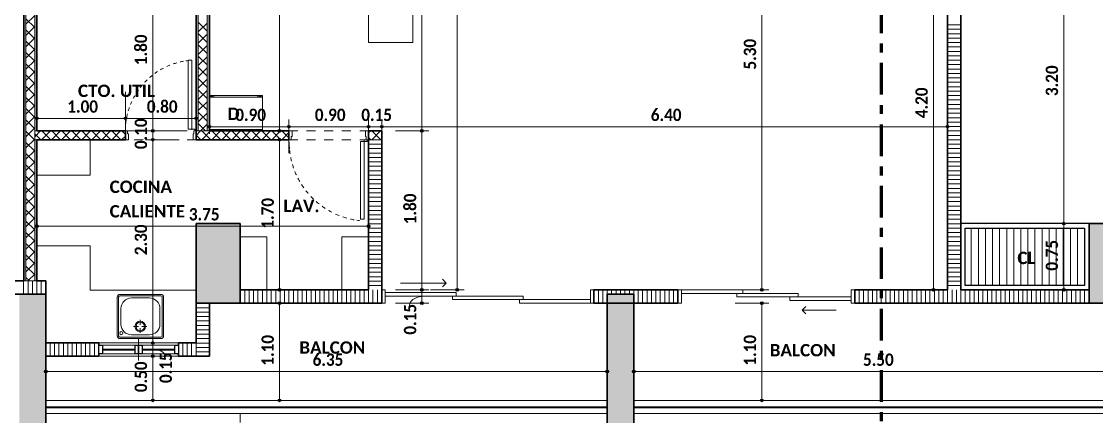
# Model space of a CAD drawing. Header units: metres. Extents: x -144 to 1000, y -717 to 29.
# Drawn here: x 789.2 to 801.36, y -569.41 to -564.94 of the extents above; entities that cross this region are included whole.
import ezdxf

# ---------------------------------------------------------------- set-up
doc = ezdxf.new("R2010")
doc.units = ezdxf.units.M
for name, pattern in [('Basculante', [0.11625, 0.075, -0.04125]), ('Dash Dot 3_16_', [0.595313, 0.357187, -0.119063, 0, -0.119063]), ('Derribado', [0.36, 0.24, -0.12]), ('Trazo', [0.45, 0.225, -0.225])]:
    doc.linetypes.add(name, pattern=pattern)
doc.layers.get('0').update_dxf_attribs({"color": 1})
for name, color, linetype, lineweight in [('A-ANNO-DIMS', 1, 'Continuous', 9), ('A-DETL', 1, 'Continuous', 9), ('A-DETL-GENF', 1, 'Continuous', 9), ('A-DETL-THIN', 1, 'Continuous', 9), ('A-DOOR', 1, 'Continuous', 9), ('A-DOOR-FRAM', 1, 'Continuous', 9), ('A-DOOR-HDLN', 1, 'Trazo', 20), ('A-FLOR', 2, 'Continuous', 9), ('A-FLOR-HRAL', 1, 'Continuous', 9), ('A-GENM', 1, 'Continuous', 9), ('A-GLAZ', 1, 'Continuous', 9), ('A-WALL', 4, 'Continuous', 9), ('G-ANNO-SYMB', 1, 'Continuous', 9), ('G-ANNO-TEXT', 2, 'Continuous', 9), ('I-FURN', 2, 'Continuous', 9), ('P-SANR-FIXT', 1, 'Continuous', 9), ('S-COLS', 7, 'Continuous', 9)]:
    doc.layers.add(name, color=color, linetype=linetype, lineweight=lineweight)
doc.layers.add('A-WALL-PATT', color=7, linetype='Continuous', lineweight=35, true_color=0x9c9c9c)
doc.styles.add('Calibri_B', font='calibrib.ttf', dxfattribs={"height": 0.165})
doc.styles.add('Calibri_B_6', font='calibrib.ttf', dxfattribs={"width": 0.9})

# ---------------------------------------------------------------- blocks, each defined once
blk = doc.blocks.new('G')
at = {"layer": 'A-ANNO-DIMS', "lineweight": 25}
h = blk.add_hatch(color=256, dxfattribs=at)
edge = h.paths.add_edge_path()
edge.add_arc((783.971, -509.528), 0.015, 0, 360)
h = blk.add_hatch(color=256, dxfattribs=at)
edge = h.paths.add_edge_path()
edge.add_arc((784.971, -509.528), 0.015, 0, 360)
h = blk.add_hatch(color=256, dxfattribs=at)
edge = h.paths.add_edge_path()
edge.add_arc((784.971, -509.528), 0.015, 0, 360)
h = blk.add_hatch(color=256, dxfattribs=at)
edge = h.paths.add_edge_path()
edge.add_arc((785.771, -509.528), 0.015, 0, 360)
h = blk.add_hatch(color=256, dxfattribs=at)
edge = h.paths.add_edge_path()
edge.add_arc((785.28, -509.669), 0.015, 0, 360)
h = blk.add_hatch(color=256, dxfattribs=at)
edge = h.paths.add_edge_path()
edge.add_arc((785.28, -509.669), 0.015, 0, 360)
h = blk.add_hatch(color=256, dxfattribs=at)
edge = h.paths.add_edge_path()
edge.add_arc((785.921, -509.622), 0.015, 0, 360)
h = blk.add_hatch(color=256, dxfattribs=at)
edge = h.paths.add_edge_path()
edge.add_arc((786.714, -509.669), 0.015, 0, 360)
h = blk.add_hatch(color=256, dxfattribs=at)
edge = h.paths.add_edge_path()
edge.add_arc((786.821, -509.622), 0.015, 0, 360)
h = blk.add_hatch(color=256, dxfattribs=at)
edge = h.paths.add_edge_path()
edge.add_arc((786.821, -509.622), 0.015, 0, 360)
h = blk.add_hatch(color=256, dxfattribs=at)
edge = h.paths.add_edge_path()
edge.add_arc((787.721, -509.622), 0.015, 0, 360)
h = blk.add_hatch(color=256, dxfattribs=at)
edge = h.paths.add_edge_path()
edge.add_arc((787.721, -509.622), 0.015, 0, 360)
h = blk.add_hatch(color=256, dxfattribs=at)
edge = h.paths.add_edge_path()
edge.add_arc((787.871, -509.622), 0.015, 0, 360)
h = blk.add_hatch(color=256, dxfattribs=at)
edge = h.paths.add_edge_path()
edge.add_arc((787.871, -509.622), 0.015, 0, 360)
h = blk.add_hatch(color=256, dxfattribs=at)
edge = h.paths.add_edge_path()
edge.add_arc((788.325, -509.669), 0.015, 0, 360)
h = blk.add_hatch(color=256, dxfattribs=at)
edge = h.paths.add_edge_path()
edge.add_arc((788.325, -509.669), 0.015, 0, 360)
h = blk.add_hatch(color=256, dxfattribs=at)
edge = h.paths.add_edge_path()
edge.add_arc((794.271, -509.622), 0.015, 0, 360)
h = blk.add_hatch(color=256, dxfattribs=at)
edge = h.paths.add_edge_path()
edge.add_arc((785.28, -509.769), 0.015, 0, 360)
h = blk.add_hatch(color=256, dxfattribs=at)
edge = h.paths.add_edge_path()
edge.add_arc((785.28, -509.769), 0.015, 0, 360)
h = blk.add_hatch(color=256, dxfattribs=at)
edge = h.paths.add_edge_path()
edge.add_arc((786.714, -509.769), 0.015, 0, 360)
h = blk.add_hatch(color=256, dxfattribs=at)
edge = h.paths.add_edge_path()
edge.add_arc((783.971, -510.747), 0.015, 0, 360)
h = blk.add_hatch(color=256, dxfattribs=at)
edge = h.paths.add_edge_path()
edge.add_arc((787.721, -510.747), 0.015, 0, 360)
h = blk.add_hatch(color=256, dxfattribs=at)
edge = h.paths.add_edge_path()
edge.add_arc((795.584, -510.719), 0.015, 0, 360)
h = blk.add_hatch(color=256, dxfattribs=at)
edge = h.paths.add_edge_path()
edge.add_arc((795.584, -510.719), 0.015, 0, 360)
h = blk.add_hatch(color=256, dxfattribs=at)
edge = h.paths.add_edge_path()
edge.add_arc((786.714, -511.469), 0.015, 0, 360)
h = blk.add_hatch(color=256, dxfattribs=at)
edge = h.paths.add_edge_path()
edge.add_arc((788.325, -511.469), 0.015, 0, 360)
h = blk.add_hatch(color=256, dxfattribs=at)
edge = h.paths.add_edge_path()
edge.add_arc((788.325, -511.469), 0.015, 0, 360)
h = blk.add_hatch(color=256, dxfattribs=at)
edge = h.paths.add_edge_path()
edge.add_arc((788.723, -511.469), 0.015, 0, 360)
h = blk.add_hatch(color=256, dxfattribs=at)
edge = h.paths.add_edge_path()
edge.add_arc((792.169, -511.469), 0.015, 0, 360)
h = blk.add_hatch(color=256, dxfattribs=at)
edge = h.paths.add_edge_path()
edge.add_arc((794.11, -511.469), 0.015, 0, 360)
h = blk.add_hatch(color=256, dxfattribs=at)
edge = h.paths.add_edge_path()
edge.add_arc((795.584, -511.469), 0.015, 0, 360)
h = blk.add_hatch(color=256, dxfattribs=at)
edge = h.paths.add_edge_path()
edge.add_arc((786.714, -511.619), 0.015, 0, 360)
h = blk.add_hatch(color=256, dxfattribs=at)
edge = h.paths.add_edge_path()
edge.add_arc((788.325, -511.619), 0.015, 0, 360)
h = blk.add_hatch(color=256, dxfattribs=at)
edge = h.paths.add_edge_path()
edge.add_arc((792.169, -511.619), 0.015, 0, 360)
h = blk.add_hatch(color=256, dxfattribs=at)
edge = h.paths.add_edge_path()
edge.add_arc((785.28, -512.069), 0.015, 0, 360)
h = blk.add_hatch(color=256, dxfattribs=at)
edge = h.paths.add_edge_path()
edge.add_arc((785.28, -512.069), 0.015, 0, 360)
h = blk.add_hatch(color=256, dxfattribs=at)
edge = h.paths.add_edge_path()
edge.add_arc((785.28, -512.219), 0.015, 0, 360)
h = blk.add_hatch(color=256, dxfattribs=at)
edge = h.paths.add_edge_path()
edge.add_arc((785.28, -512.219), 0.015, 0, 360)
h = blk.add_hatch(color=256, dxfattribs=at)
edge = h.paths.add_edge_path()
edge.add_arc((784.071, -512.392), 0.015, 0, 360)
h = blk.add_hatch(color=256, dxfattribs=at)
edge = h.paths.add_edge_path()
edge.add_arc((790.421, -512.392), 0.015, 0, 360)
h = blk.add_hatch(color=256, dxfattribs=at)
edge = h.paths.add_edge_path()
edge.add_arc((790.721, -512.392), 0.015, 0, 360)
h = blk.add_hatch(color=256, dxfattribs=at)
edge = h.paths.add_edge_path()
edge.add_arc((785.28, -512.719), 0.015, 0, 360)
h = blk.add_hatch(color=256, dxfattribs=at)
edge = h.paths.add_edge_path()
edge.add_arc((786.714, -512.719), 0.015, 0, 360)
h = blk.add_hatch(color=256, dxfattribs=at)
edge = h.paths.add_edge_path()
edge.add_arc((792.169, -512.719), 0.015, 0, 360)
at = {"layer": 'A-WALL-PATT', "lineweight": 5, "true_color": 0x747474}
h = blk.add_hatch(color=8, dxfattribs=at)
h.paths.add_polyline_path([(785.796, -509.669), (785.796, -507.869), (785.771, -507.869), (785.771, -509.669)])
h.paths.add_polyline_path([(785.771, -507.769), (785.796, -507.769), (785.796, -506.944), (785.771, -506.944), (785.771, -507.54)])
h.paths.add_polyline_path([(785.771, -506.844), (785.796, -506.844), (785.796, -505.619), (785.771, -505.619), (785.771, -506.819)])
at = {"layer": 'A-WALL-PATT', "true_color": 0x747474}
for points in [[(785.896, -509.669), (785.921, -509.669), (785.921, -505.619), (785.896, -505.619), (785.896, -508.369)], [(783.821, -511.368), (783.846, -511.368), (783.846, -506.819), (783.821, -506.819), (783.821, -509.841)]]:
    blk.add_hatch(color=8, dxfattribs=at).paths.add_polyline_path(points)
at = {"layer": 'A-WALL-PATT', "lineweight": 5, "true_color": 0x747474}
h = blk.add_hatch(color=8, dxfattribs=at)
h.paths.add_polyline_path([(783.946, -511.368), (783.971, -511.368), (783.971, -509.769), (783.946, -509.769), (783.946, -511.293)])
h.paths.add_polyline_path([(783.946, -509.669), (783.971, -509.669), (783.971, -507.869), (783.946, -507.869)])
h.paths.add_polyline_path([(783.946, -507.769), (783.971, -507.769), (783.971, -506.944), (783.946, -506.944), (783.946, -507.768)])
h = blk.add_hatch(color=8, dxfattribs=at)
h.paths.add_polyline_path([(783.771, -513.269), (784.071, -513.269), (784.071, -511.518), (783.771, -511.518), (783.771, -512.969)])
h.paths.add_polyline_path([(790.421, -513.269), (790.721, -513.269), (790.721, -511.518), (790.421, -511.518), (790.421, -512.969)])
at = {"layer": 'S-COLS', "true_color": 0x5b5b5b}
h = blk.add_hatch(color=251, dxfattribs=at)
h.paths.add_polyline_path([(778.071, -511.619), (778.571, -511.619), (778.571, -510.719), (778.071, -510.719), (778.071, -511.443)])
h.paths.add_polyline_path([(796.371, -511.619), (796.371, -510.719), (795.871, -510.719), (795.871, -511.619), (796.317, -511.619)])
h.paths.add_polyline_path([(786.271, -511.619), (786.271, -510.719), (785.771, -510.719), (785.771, -511.619)])
h.paths.add_polyline_path([(778.132, -503.919), (778.571, -503.919), (778.571, -503.219), (778.071, -503.219), (778.071, -503.919)])
h.paths.add_polyline_path([(792.071, -503.919), (792.571, -503.919), (792.571, -500.769), (792.071, -500.769), (792.071, -503.769)])
h.paths.add_polyline_path([(795.971, -503.919), (796.371, -503.919), (796.371, -503.219), (795.971, -503.219), (795.971, -503.737)])
h.paths.add_polyline_path([(781.971, -503.919), (783.971, -503.919), (783.97, -503.419), (782.271, -503.419), (782.271, -501.269), (783.971, -501.269), (783.971, -500.769), (781.971, -500.769), (781.971, -503.772)])
h.paths.add_polyline_path([(786.271, -503.919), (786.271, -503.019), (785.771, -503.019), (785.771, -503.919), (785.921, -503.919)])
h.paths.add_polyline_path([(785.771, -501.669), (786.271, -501.669), (786.271, -500.769), (785.771, -500.769), (785.771, -500.809)])
h.paths.add_polyline_path([(778.071, -501.469), (778.571, -501.469), (778.571, -500.768), (778.071, -500.768), (778.071, -500.843)])
h.paths.add_polyline_path([(796.371, -501.469), (796.371, -501.469), (796.371, -500.768), (795.971, -500.769), (795.971, -501.469), (796.246, -501.469)])
h.paths.add_polyline_path([(786.121, -492.769), (786.271, -492.769), (786.271, -491.869), (785.771, -491.869), (785.771, -492.769), (786.021, -492.769)])
h.paths.add_polyline_path([(796.371, -492.769), (796.371, -491.869), (795.871, -491.869), (795.871, -492.769), (796.296, -492.769)])
h.paths.add_polyline_path([(779.171, -492.169), (779.171, -491.669), (778.271, -491.669), (778.271, -492.169), (778.764, -492.169)])
at = {"layer": 'A-ANNO-DIMS'}
for p, q in [((788.723, -511.469), (788.723, -503.919)), ((786.714, -509.669), (786.714, -505.619)), ((792.169, -511.469), (792.169, -506.169)), ((788.325, -509.669), (788.325, -506.219)), ((794.11, -511.469), (794.11, -507.269)), ((795.584, -510.719), (795.584, -507.519)), ((785.28, -507.869), (785.28, -509.669)), ((783.971, -509.528), (783.971, -509.228)), ((784.971, -509.528), (784.971, -509.228)), ((784.971, -509.528), (784.971, -509.228)), ((785.771, -509.528), (785.771, -509.228)), ((785.921, -509.622), (785.921, -509.322)), ((794.271, -509.622), (794.271, -509.322)), ((783.971, -509.528), (784.971, -509.528)), ((783.971, -509.528), (783.971, -509.608)), ((784.971, -509.528), (784.971, -509.608)), ((784.971, -509.528), (785.771, -509.528)), ((784.971, -509.528), (784.971, -509.608)), ((785.771, -509.528), (785.771, -509.608)), ((786.821, -509.622), (786.821, -509.542)), ((786.821, -509.622), (786.821, -509.542)), ((787.721, -509.622), (787.721, -509.542)), ((787.721, -509.622), (787.721, -509.542)), ((787.871, -509.622), (787.871, -509.542)), ((787.871, -509.622), (787.871, -509.542)), ((785.28, -509.669), (785.2, -509.669)), ((785.28, -509.669), (785.2, -509.669)), ((785.28, -509.669), (785.58, -509.669)), ((785.28, -509.669), (785.28, -509.769)), ((785.28, -509.669), (785.58, -509.669)), ((785.921, -509.622), (786.821, -509.622)), ((785.921, -509.622), (785.921, -509.702)), ((786.714, -509.669), (786.414, -509.669)), ((786.714, -509.669), (786.794, -509.669)), ((786.821, -509.622), (786.821, -509.922)), ((786.821, -509.622), (787.721, -509.622)), ((786.821, -509.622), (786.821, -509.922)), ((787.721, -509.622), (787.721, -509.922)), ((787.721, -509.622), (787.871, -509.622)), ((787.721, -509.622), (787.721, -509.922)), ((787.871, -509.622), (787.871, -509.922)), ((787.871, -509.622), (794.271, -509.622)), ((787.871, -509.622), (787.871, -509.922)), ((788.325, -509.669), (788.025, -509.669)), ((788.325, -509.669), (788.025, -509.669)), ((788.325, -511.469), (788.325, -509.669)), ((788.325, -509.669), (788.405, -509.669)), ((788.325, -509.669), (788.405, -509.669)), ((794.271, -509.622), (794.271, -509.702)), ((785.28, -509.769), (785.2, -509.769)), ((785.28, -509.769), (785.2, -509.769)), ((785.28, -509.769), (785.58, -509.769)), ((785.28, -509.769), (785.28, -512.069)), ((785.28, -509.769), (785.58, -509.769)), ((786.714, -509.769), (786.414, -509.769)), ((786.714, -511.469), (786.714, -509.769)), ((786.714, -509.769), (786.794, -509.769)), ((783.971, -510.747), (783.971, -510.447)), ((787.721, -510.747), (787.721, -510.447)), ((783.971, -510.747), (787.721, -510.747)), ((783.971, -510.747), (783.971, -510.827)), ((787.721, -510.747), (787.721, -510.827)), ((795.584, -510.719), (795.284, -510.719)), ((795.584, -510.719), (795.284, -510.719)), ((795.584, -511.469), (795.584, -510.719)), ((795.584, -510.719), (795.664, -510.719)), ((795.584, -510.719), (795.664, -510.719)), ((786.714, -511.469), (786.414, -511.469)), ((786.714, -511.469), (786.794, -511.469)), ((788.325, -511.469), (788.025, -511.469)), ((788.325, -511.469), (788.025, -511.469)), ((788.325, -511.619), (788.325, -511.469)), ((788.325, -511.469), (788.405, -511.469)), ((788.325, -511.469), (788.405, -511.469)), ((788.723, -511.469), (788.423, -511.469)), ((788.723, -511.469), (788.803, -511.469)), ((792.169, -511.469), (791.869, -511.469)), ((792.169, -511.469), (792.249, -511.469)), ((794.11, -511.469), (793.81, -511.469)), ((794.11, -511.469), (794.19, -511.469)), ((795.584, -511.469), (795.664, -511.469)), ((786.714, -511.619), (786.414, -511.619)), ((786.714, -512.719), (786.714, -511.619)), ((786.714, -511.619), (786.794, -511.619)), ((788.325, -511.619), (788.025, -511.619)), ((788.325, -511.619), (788.405, -511.619)), ((792.169, -511.619), (791.869, -511.619)), ((792.169, -512.719), (792.169, -511.619)), ((792.169, -511.619), (792.249, -511.619)), ((784.071, -512.392), (784.071, -512.092)), ((785.28, -512.069), (785.2, -512.069)), ((785.28, -512.069), (785.2, -512.069)), ((785.28, -512.069), (785.58, -512.069)), ((785.28, -512.069), (785.28, -512.219)), ((785.28, -512.069), (785.58, -512.069)), ((790.421, -512.392), (790.421, -512.092)), ((790.721, -512.392), (790.721, -512.092)), ((785.28, -512.219), (785.2, -512.219)), ((785.28, -512.219), (785.2, -512.219)), ((785.28, -512.219), (785.58, -512.219)), ((785.28, -512.219), (785.28, -512.719)), ((785.28, -512.219), (785.58, -512.219)), ((784.071, -512.392), (790.421, -512.392)), ((784.071, -512.392), (784.071, -512.472)), ((790.421, -512.392), (790.421, -512.472)), ((790.721, -512.392), (796.221, -512.392)), ((790.721, -512.392), (790.721, -512.472)), ((785.28, -512.719), (785.2, -512.719)), ((785.28, -512.719), (785.58, -512.719)), ((786.714, -512.719), (786.414, -512.719)), ((786.714, -512.719), (786.794, -512.719)), ((792.169, -512.719), (791.869, -512.719)), ((792.169, -512.719), (792.249, -512.719))]:
    blk.add_line(p, q, dxfattribs=at)
at = {"layer": 'A-ANNO-DIMS', "linetype": 'Derribado'}
blk.add_line((795.584, -511.469), (795.284, -511.469), dxfattribs=at)
at = {"layer": 'A-ANNO-DIMS', "lineweight": 25}
for centre in [(783.971, -509.528), (784.971, -509.528), (784.971, -509.528), (785.771, -509.528), (785.28, -509.669), (785.28, -509.669), (785.921, -509.622), (786.714, -509.669), (786.821, -509.622), (786.821, -509.622), (787.721, -509.622), (787.721, -509.622), (787.871, -509.622), (787.871, -509.622), (788.325, -509.669), (788.325, -509.669), (794.271, -509.622), (785.28, -509.769), (785.28, -509.769), (786.714, -509.769), (783.971, -510.747), (787.721, -510.747), (795.584, -510.719), (795.584, -510.719), (786.714, -511.469), (788.325, -511.469), (788.325, -511.469), (788.723, -511.469), (792.169, -511.469), (794.11, -511.469), (795.584, -511.469), (786.714, -511.619), (788.325, -511.619), (792.169, -511.619), (785.28, -512.069), (785.28, -512.069), (785.28, -512.219), (785.28, -512.219), (784.071, -512.392), (790.421, -512.392), (790.721, -512.392), (785.28, -512.719), (786.714, -512.719), (792.169, -512.719)]:
    blk.add_circle(centre, 0.015, dxfattribs=at)
at = {"layer": 'A-ANNO-DIMS'}
for centre, major_axis, ratio, start_param, end_param in [((788.325, -511.661), (-0.145, 0), 0.803884, 4.712389, 6.283185), ((785.28, -512.209), (-0.136, 0), 0.476404, 3.141593, 4.712389)]:
    blk.add_ellipse(centre, major_axis=major_axis, ratio=ratio, start_param=start_param, end_param=end_param, dxfattribs=at)
at = {"layer": 'A-DETL', "color": 253, "true_color": 0xb6b6b6}
blk.add_line((794.306, -512.869), (794.406, -512.869), dxfattribs=at)
at = {"layer": 'A-DETL-GENF', "linetype": 'Basculante'}
for p, q in [((784.971, -509.769), (784.971, -509.669)), ((784.971, -509.669), (785.771, -509.669)), ((785.771, -509.669), (785.771, -509.769)), ((787.721, -509.669), (786.821, -509.669)), ((786.821, -509.669), (786.821, -509.769)), ((787.721, -509.769), (787.721, -509.669)), ((785.771, -509.769), (784.971, -509.769)), ((786.821, -509.769), (787.721, -509.769))]:
    blk.add_line(p, q, dxfattribs=at)
at = {"layer": 'A-DETL-GENF', "color": 251, "true_color": 0x535353}
for p, q in [((794.539, -511.419), (794.539, -510.769)), ((794.619, -511.419), (794.619, -510.769)), ((794.699, -511.419), (794.699, -510.769)), ((794.779, -511.419), (794.779, -510.769)), ((794.859, -511.419), (794.859, -510.769)), ((794.939, -511.419), (794.939, -510.769)), ((795.019, -511.419), (795.019, -510.769)), ((795.099, -511.419), (795.099, -510.769)), ((795.179, -511.419), (795.179, -510.769)), ((795.259, -511.419), (795.259, -510.769)), ((795.339, -511.419), (795.339, -510.769)), ((795.419, -511.419), (795.419, -510.769)), ((795.499, -511.419), (795.499, -510.769)), ((795.579, -511.419), (795.579, -510.769)), ((795.659, -511.419), (795.659, -510.769)), ((795.739, -511.419), (795.739, -510.769)), ((795.819, -511.419), (795.819, -510.769))]:
    blk.add_line(p, q, dxfattribs=at)
at = {"layer": 'A-DETL-GENF', "lineweight": 25}
for p, q in [((784.671, -512.094), (784.711, -512.094)), ((784.671, -512.194), (784.671, -512.094)), ((784.711, -512.094), (784.711, -512.194)), ((785.081, -512.094), (785.121, -512.094)), ((785.081, -512.194), (785.081, -512.094)), ((785.121, -512.094), (785.121, -512.194)), ((785.121, -512.094), (785.161, -512.094)), ((785.121, -512.194), (785.121, -512.094)), ((785.161, -512.094), (785.161, -512.194)), ((785.531, -512.094), (785.571, -512.094)), ((785.531, -512.194), (785.531, -512.094)), ((785.571, -512.094), (785.571, -512.194)), ((784.711, -512.194), (784.671, -512.194)), ((785.121, -512.194), (785.081, -512.194)), ((785.161, -512.194), (785.121, -512.194)), ((785.571, -512.194), (785.531, -512.194))]:
    blk.add_line(p, q, dxfattribs=at)
at = {"layer": 'A-DETL-GENF'}
for p, q in [((785.081, -512.094), (784.711, -512.094)), ((785.531, -512.094), (785.161, -512.094)), ((785.081, -512.139), (784.711, -512.139)), ((785.081, -512.149), (784.711, -512.149)), ((785.081, -512.194), (784.711, -512.194)), ((785.531, -512.139), (785.161, -512.139)), ((785.531, -512.149), (785.161, -512.149)), ((785.531, -512.194), (785.161, -512.194))]:
    blk.add_line(p, q, dxfattribs=at)
at = {"layer": 'A-DETL-THIN'}
for p, q in [((794.471, -510.769), (794.471, -511.419)), ((795.821, -510.769), (794.471, -510.769)), ((795.821, -511.419), (795.821, -510.769)), ((794.471, -511.419), (795.821, -511.419))]:
    blk.add_line(p, q, dxfattribs=at)
at = {"layer": 'A-DOOR', "lineweight": 15}
for p, q in [((785.681, -508.869), (785.721, -508.869)), ((785.681, -509.649), (785.681, -508.869)), ((785.721, -509.659), (785.721, -508.869)), ((785.756, -509.649), (785.681, -509.649)), ((785.756, -509.659), (785.756, -509.649)), ((785.771, -509.659), (785.756, -509.659)), ((787.631, -509.789), (787.631, -510.669)), ((787.706, -509.789), (787.631, -509.789)), ((787.671, -509.779), (787.671, -510.669)), ((787.706, -509.779), (787.706, -509.789)), ((787.721, -509.779), (787.706, -509.779)), ((787.631, -510.669), (787.671, -510.669))]:
    blk.add_line(p, q, dxfattribs=at)
at = {"layer": 'A-DOOR'}
for p, q in [((785.771, -509.669), (785.771, -509.769)), ((787.721, -509.769), (787.721, -509.669)), ((788.598, -511.391), (788.082, -511.391)), ((788.598, -511.391), (788.556, -511.348)), ((788.598, -511.391), (788.556, -511.433)), ((792.626, -511.698), (792.669, -511.656)), ((792.626, -511.698), (792.669, -511.741)), ((792.626, -511.698), (793.01, -511.698))]:
    blk.add_line(p, q, dxfattribs=at)
for centre, radius, start, end in [((785.771, -509.669), 0.8, 117.366, 120.1622), ((785.771, -509.669), 0.8, 111.7283, 114.5549), ((785.771, -509.669), 0.8, 105.8316, 108.8857), ((785.771, -509.669), 0.8, 100.2582, 103.1511), ((785.771, -509.669), 0.8, 100.2582, 103.1511), ((785.771, -509.669), 0.8, 96.4594, 98.45), ((785.771, -509.669), 0.8, 128.4672, 131.2097), ((785.771, -509.669), 0.8, 122.9441, 125.7122), ((785.771, -509.669), 0.8, 144.7622, 147.4462), ((785.771, -509.669), 0.8, 139.3702, 142.0705), ((785.771, -509.669), 0.8, 133.9406, 136.6605), ((785.771, -509.669), 0.8, 150.1233, 152.7944), ((785.771, -509.669), 0.8, 160.7809, 163.4371), ((785.771, -509.669), 0.8, 155.4605, 158.1223), ((785.771, -509.669), 0.8, 171.4009, 174.0571), ((785.771, -509.669), 0.8, 166.0919, 168.7462), ((785.771, -509.669), 0.8, 174.8602, 180), ((787.719, -509.796), 0.895, 180, 185.1398), ((787.719, -509.796), 0.895, 185.9429, 188.5991), ((787.719, -509.796), 0.895, 191.2538, 193.9081), ((787.719, -509.796), 0.895, 196.5629, 199.2191), ((787.719, -509.796), 0.895, 201.8777, 204.5395), ((787.719, -509.796), 0.895, 207.2056, 209.8767), ((787.719, -509.796), 0.895, 212.5538, 215.2378), ((787.719, -509.796), 0.895, 217.9295, 220.6298), ((787.719, -509.796), 0.895, 223.3395, 226.0594), ((787.719, -509.796), 0.895, 228.7903, 231.5328), ((787.719, -509.796), 0.895, 234.2878, 237.0559), ((787.719, -509.796), 0.895, 239.8378, 242.634), ((787.719, -509.796), 0.895, 245.4451, 248.2717), ((787.719, -509.796), 0.895, 251.1143, 254.1684), ((787.719, -509.796), 0.895, 256.8489, 259.7418), ((787.719, -509.796), 0.895, 256.8489, 259.7418), ((787.719, -509.796), 0.895, 261.55, 263.5406)]:
    blk.add_arc(centre, radius, start, end, dxfattribs=at)
at = {"layer": 'A-DOOR-FRAM', "lineweight": 15}
for p, q in [((784.996, -509.669), (784.971, -509.669)), ((784.996, -509.704), (784.996, -509.669)), ((785.771, -509.669), (785.746, -509.669)), ((785.746, -509.669), (785.746, -509.704)), ((786.821, -509.669), (786.856, -509.669)), ((786.856, -509.669), (786.856, -509.734)), ((787.686, -509.734), (787.686, -509.669)), ((787.686, -509.669), (787.721, -509.669)), ((784.971, -509.769), (785.006, -509.769)), ((785.006, -509.704), (784.996, -509.704)), ((785.006, -509.769), (785.006, -509.704)), ((785.746, -509.704), (785.736, -509.704)), ((785.736, -509.704), (785.736, -509.769)), ((785.736, -509.769), (785.771, -509.769)), ((786.846, -509.769), (786.821, -509.769)), ((786.846, -509.734), (786.846, -509.769)), ((786.856, -509.734), (786.846, -509.734)), ((787.696, -509.734), (787.686, -509.734)), ((787.696, -509.769), (787.696, -509.734)), ((787.721, -509.769), (787.696, -509.769)), ((787.871, -511.469), (787.911, -511.469)), ((787.911, -511.469), (787.911, -511.499)), ((790.231, -511.469), (790.271, -511.469)), ((790.231, -511.579), (790.231, -511.469)), ((791.221, -511.469), (791.261, -511.469)), ((791.261, -511.509), (791.261, -511.619)), ((793.181, -511.549), (793.181, -511.469)), ((793.181, -511.469), (793.221, -511.469)), ((787.911, -511.619), (787.871, -511.619)), ((787.911, -511.539), (787.911, -511.619)), ((790.271, -511.619), (790.231, -511.619)), ((791.261, -511.619), (791.221, -511.619)), ((793.181, -511.619), (793.181, -511.589)), ((793.221, -511.619), (793.181, -511.619))]:
    blk.add_line(p, q, dxfattribs=at)
at = {"layer": 'A-DOOR-FRAM'}
for p, q in [((787.911, -511.499), (788.712, -511.499)), ((787.911, -511.539), (787.911, -511.499)), ((788.712, -511.539), (788.712, -511.499)), ((791.261, -511.469), (791.955, -511.469)), ((791.261, -511.469), (791.261, -511.509)), ((791.955, -511.509), (791.261, -511.509)), ((791.887, -511.509), (792.582, -511.509)), ((791.887, -511.509), (791.887, -511.549)), ((791.955, -511.469), (791.955, -511.509)), ((792.582, -511.509), (792.582, -511.549)), ((788.712, -511.539), (787.911, -511.539)), ((788.67, -511.539), (789.471, -511.539)), ((788.67, -511.579), (788.67, -511.539)), ((789.471, -511.579), (788.67, -511.579)), ((789.43, -511.579), (790.231, -511.579)), ((789.43, -511.619), (789.43, -511.579)), ((790.231, -511.619), (789.43, -511.619)), ((789.471, -511.579), (789.471, -511.539)), ((790.231, -511.619), (790.231, -511.579)), ((792.582, -511.549), (791.887, -511.549)), ((792.487, -511.549), (793.181, -511.549)), ((792.487, -511.549), (792.487, -511.589)), ((793.181, -511.589), (792.487, -511.589)), ((793.181, -511.549), (793.181, -511.589))]:
    blk.add_line(p, q, dxfattribs=at)
at = {"layer": 'A-DOOR-HDLN'}
for p, q in [((784.971, -509.769), (784.971, -509.669)), ((786.821, -509.669), (786.821, -509.769))]:
    blk.add_line(p, q, dxfattribs=at)
at = {"layer": 'A-FLOR'}
for p, q in [((787.721, -507.169), (787.721, -508.669)), ((788.221, -508.669), (788.221, -507.169)), ((787.721, -508.669), (788.221, -508.669)), ((784.571, -510.169), (784.571, -509.769)), ((783.971, -510.169), (784.571, -510.169)), ((786.571, -510.869), (786.271, -510.869)), ((786.571, -511.469), (786.571, -510.869)), ((787.421, -510.869), (787.421, -511.469)), ((787.721, -510.869), (787.421, -510.869)), ((784.571, -510.97), (783.971, -510.97)), ((784.571, -511.47), (784.571, -510.97)), ((785.771, -511.47), (784.571, -511.47))]:
    blk.add_line(p, q, dxfattribs=at)
at = {"layer": 'A-FLOR-HRAL'}
for p, q in [((790.421, -512.793), (784.071, -512.793)), ((790.421, -512.805), (784.071, -512.805)), ((796.28, -512.793), (790.721, -512.793)), ((796.292, -512.805), (790.721, -512.805))]:
    blk.add_line(p, q, dxfattribs=at)
at = {"layer": 'A-GENM', "lineweight": 25}
for p, q in [((795.871, -510.719), (794.421, -510.719)), ((794.421, -510.719), (794.421, -511.469)), ((794.471, -510.769), (795.821, -510.769)), ((794.471, -511.419), (794.471, -510.769)), ((795.821, -510.769), (795.821, -511.419)), ((795.871, -511.469), (795.871, -510.719)), ((794.421, -511.469), (795.871, -511.469)), ((795.821, -511.419), (794.471, -511.419))]:
    blk.add_line(p, q, dxfattribs=at)
at = {"layer": 'A-GLAZ'}
for p, q in [((784.671, -512.194), (784.671, -512.094)), ((785.121, -512.094), (784.671, -512.094)), ((785.121, -512.019), (785.121, -512.269)), ((785.121, -512.194), (785.121, -512.094)), ((785.121, -512.194), (785.121, -512.094)), ((785.571, -512.094), (785.121, -512.094)), ((785.571, -512.194), (785.571, -512.094)), ((784.671, -512.194), (785.121, -512.194)), ((785.121, -512.194), (785.571, -512.194))]:
    blk.add_line(p, q, dxfattribs=at)
at = {"layer": 'A-WALL'}
for p, q in [((785.896, -509.669), (785.896, -505.594)), ((783.846, -506.844), (783.846, -511.368)), ((783.946, -506.944), (783.946, -511.368)), ((785.796, -509.669), (785.796, -506.944)), ((783.946, -509.669), (783.971, -509.669)), ((785.771, -509.669), (785.921, -509.669)), ((783.946, -509.769), (783.971, -509.769)), ((787.871, -509.769), (787.721, -509.769)), ((783.821, -511.368), (783.971, -511.368)), ((784.671, -512.069), (785.571, -512.069)), ((785.571, -512.219), (784.671, -512.219)), ((784.071, -512.719), (790.421, -512.719)), ((790.721, -512.719), (796.221, -512.719)), ((784.071, -512.869), (786.271, -512.869)), ((786.271, -512.869), (786.271, -512.969)), ((790.421, -512.869), (786.271, -512.869)), ((796.371, -512.869), (790.721, -512.869))]:
    blk.add_line(p, q, dxfattribs=at)
at = {"layer": 'A-WALL', "lineweight": 35}
for p, q in [((785.921, -509.669), (785.921, -505.619)), ((783.821, -506.819), (783.821, -511.368)), ((794.271, -507.269), (794.271, -511.469)), ((794.421, -511.469), (794.421, -507.269)), ((783.971, -509.669), (783.971, -507.869)), ((785.771, -507.869), (785.771, -509.769)), ((784.971, -509.669), (783.971, -509.669)), ((784.971, -509.769), (784.971, -509.669)), ((786.821, -509.669), (785.921, -509.669)), ((786.821, -509.769), (786.821, -509.669)), ((787.871, -509.669), (787.721, -509.669)), ((787.721, -509.669), (787.721, -511.469)), ((787.871, -511.619), (787.871, -509.669)), ((783.971, -511.368), (783.971, -509.769)), ((783.971, -509.769), (784.971, -509.769)), ((785.771, -509.769), (786.821, -509.769)), ((783.821, -511.368), (783.571, -511.368)), ((784.071, -511.368), (783.971, -511.368)), ((784.071, -511.518), (784.071, -511.368)), ((783.571, -511.518), (784.071, -511.518)), ((784.071, -511.518), (783.771, -511.518)), ((784.071, -513.269), (784.071, -511.518)), ((787.721, -511.469), (786.271, -511.469)), ((786.271, -511.469), (786.271, -511.619)), ((791.221, -511.469), (790.271, -511.469)), ((790.271, -511.469), (790.271, -511.619)), ((790.721, -511.518), (790.421, -511.518)), ((790.421, -511.518), (790.421, -513.269)), ((790.721, -513.269), (790.721, -511.518)), ((791.221, -511.619), (791.221, -511.469)), ((794.271, -511.469), (793.221, -511.469)), ((793.221, -511.469), (793.221, -511.619)), ((795.871, -511.469), (794.421, -511.469)), ((795.871, -511.619), (795.871, -511.469)), ((785.771, -511.619), (785.771, -512.069)), ((785.921, -511.619), (785.771, -511.619)), ((785.921, -512.219), (785.921, -511.619)), ((786.271, -511.619), (787.871, -511.619)), ((790.271, -511.619), (791.221, -511.619)), ((793.221, -511.619), (795.871, -511.619)), ((784.671, -512.069), (784.071, -512.069)), ((784.071, -512.069), (784.071, -512.219)), ((784.671, -512.094), (784.671, -512.069)), ((785.771, -512.069), (785.571, -512.069)), ((785.571, -512.069), (785.571, -512.094)), ((784.071, -512.219), (784.671, -512.219)), ((784.671, -512.219), (784.671, -512.194)), ((785.571, -512.194), (785.571, -512.219)), ((785.571, -512.219), (785.921, -512.219))]:
    blk.add_line(p, q, dxfattribs=at)
at = {"layer": 'A-WALL-PATT', "color": 1, "lineweight": 5, "true_color": 0xff0000}
for p, q in [((783.846, -508.463), (783.946, -508.363)), ((783.946, -508.5), (783.846, -508.4)), ((785.896, -508.541), (785.796, -508.441)), ((785.796, -508.549), (785.896, -508.449)), ((783.846, -508.59), (783.946, -508.49)), ((783.946, -508.627), (783.846, -508.527)), ((785.896, -508.668), (785.796, -508.568)), ((785.796, -508.677), (785.896, -508.577)), ((783.846, -508.718), (783.946, -508.618)), ((783.946, -508.754), (783.846, -508.654)), ((785.896, -508.795), (785.796, -508.695)), ((785.796, -508.804), (785.896, -508.704)), ((783.846, -508.845), (783.946, -508.745)), ((783.946, -508.882), (783.846, -508.782)), ((785.896, -508.923), (785.796, -508.823)), ((785.796, -508.931), (785.896, -508.831)), ((783.846, -508.972), (783.946, -508.872)), ((783.946, -509.009), (783.846, -508.909)), ((785.896, -509.05), (785.796, -508.95)), ((785.796, -509.058), (785.896, -508.958)), ((783.846, -509.099), (783.946, -508.999)), ((783.946, -509.136), (783.846, -509.036)), ((785.896, -509.177), (785.796, -509.077)), ((785.796, -509.186), (785.896, -509.086)), ((783.846, -509.227), (783.946, -509.127)), ((783.946, -509.264), (783.846, -509.164)), ((785.896, -509.304), (785.796, -509.204)), ((783.846, -509.354), (783.946, -509.254)), ((783.946, -509.391), (783.846, -509.291)), ((785.796, -509.313), (785.896, -509.213)), ((783.846, -509.481), (783.946, -509.381)), ((783.946, -509.518), (783.846, -509.418)), ((785.896, -509.432), (785.796, -509.332)), ((785.796, -509.44), (785.896, -509.34)), ((783.846, -509.608), (783.946, -509.508)), ((783.946, -509.645), (783.846, -509.545)), ((785.896, -509.559), (785.796, -509.459)), ((785.796, -509.568), (785.896, -509.468)), ((783.846, -509.736), (783.946, -509.636)), ((783.946, -509.773), (783.846, -509.673)), ((785.879, -509.669), (785.796, -509.586)), ((785.821, -509.669), (785.896, -509.595)), ((783.846, -509.863), (783.946, -509.763)), ((783.946, -509.9), (783.846, -509.8)), ((783.846, -509.99), (783.946, -509.89)), ((783.946, -510.027), (783.846, -509.927)), ((783.846, -510.118), (783.946, -510.018)), ((783.946, -510.154), (783.846, -510.054)), ((783.846, -510.245), (783.946, -510.145)), ((783.946, -510.282), (783.846, -510.182)), ((783.846, -510.372), (783.946, -510.272)), ((783.946, -510.409), (783.846, -510.309)), ((783.846, -510.499), (783.946, -510.399)), ((783.946, -510.536), (783.846, -510.436)), ((783.846, -510.627), (783.946, -510.527)), ((783.946, -510.664), (783.846, -510.564)), ((783.846, -510.754), (783.946, -510.654)), ((783.946, -510.791), (783.846, -510.691)), ((783.846, -510.881), (783.946, -510.781)), ((783.946, -510.918), (783.846, -510.818)), ((783.846, -511.009), (783.946, -510.909)), ((783.946, -511.045), (783.846, -510.945)), ((783.846, -511.136), (783.946, -511.036)), ((783.946, -511.173), (783.846, -511.073)), ((783.846, -511.263), (783.946, -511.163)), ((783.946, -511.3), (783.846, -511.2)), ((783.887, -511.368), (783.846, -511.327)), ((783.868, -511.368), (783.946, -511.29))]:
    blk.add_line(p, q, dxfattribs=at)
at = {"layer": 'A-WALL-PATT', "color": 8, "lineweight": 5, "true_color": 0x727272}
for p, q in [((794.421, -508.47), (794.271, -508.47)), ((794.421, -508.52), (794.271, -508.52)), ((794.421, -508.57), (794.271, -508.57)), ((794.421, -508.62), (794.271, -508.62)), ((794.421, -508.67), (794.271, -508.67)), ((794.421, -508.72), (794.271, -508.72)), ((794.421, -508.77), (794.271, -508.77)), ((794.421, -508.82), (794.271, -508.82)), ((794.421, -508.87), (794.271, -508.87)), ((794.421, -508.92), (794.271, -508.92)), ((794.421, -508.97), (794.271, -508.97)), ((794.421, -509.02), (794.271, -509.02)), ((794.421, -509.07), (794.271, -509.07)), ((794.421, -509.12), (794.271, -509.12)), ((794.421, -509.17), (794.271, -509.17)), ((794.421, -509.22), (794.271, -509.22)), ((794.421, -509.27), (794.271, -509.27)), ((794.421, -509.32), (794.271, -509.32)), ((794.421, -509.37), (794.271, -509.37)), ((794.421, -509.42), (794.271, -509.42)), ((794.421, -509.47), (794.271, -509.47)), ((794.421, -509.52), (794.271, -509.52)), ((794.421, -509.57), (794.271, -509.57)), ((794.421, -509.62), (794.271, -509.62)), ((794.421, -509.67), (794.271, -509.67)), ((787.871, -509.77), (787.721, -509.77)), ((794.421, -509.72), (794.271, -509.72)), ((794.421, -509.77), (794.271, -509.77)), ((787.871, -509.82), (787.721, -509.82)), ((787.871, -509.87), (787.721, -509.87)), ((787.871, -509.92), (787.721, -509.92)), ((794.421, -509.82), (794.271, -509.82)), ((794.421, -509.87), (794.271, -509.87)), ((794.421, -509.92), (794.271, -509.92)), ((787.871, -509.97), (787.721, -509.97)), ((787.871, -510.02), (787.721, -510.02)), ((794.421, -509.97), (794.271, -509.97)), ((794.421, -510.02), (794.271, -510.02)), ((787.871, -510.07), (787.721, -510.07)), ((787.871, -510.12), (787.721, -510.12)), ((787.871, -510.17), (787.721, -510.17)), ((794.421, -510.07), (794.271, -510.07)), ((794.421, -510.12), (794.271, -510.12)), ((794.421, -510.17), (794.271, -510.17)), ((787.871, -510.22), (787.721, -510.22)), ((787.871, -510.27), (787.721, -510.27)), ((794.421, -510.22), (794.271, -510.22)), ((794.421, -510.27), (794.271, -510.27)), ((787.871, -510.32), (787.721, -510.32)), ((787.871, -510.37), (787.721, -510.37)), ((787.871, -510.42), (787.721, -510.42)), ((794.421, -510.32), (794.271, -510.32)), ((794.421, -510.37), (794.271, -510.37)), ((794.421, -510.42), (794.271, -510.42)), ((787.871, -510.47), (787.721, -510.47)), ((787.871, -510.52), (787.721, -510.52)), ((794.421, -510.47), (794.271, -510.47)), ((794.421, -510.52), (794.271, -510.52)), ((787.871, -510.57), (787.721, -510.57)), ((787.871, -510.62), (787.721, -510.62)), ((794.421, -510.57), (794.271, -510.57)), ((794.421, -510.62), (794.271, -510.62)), ((787.871, -510.67), (787.721, -510.67)), ((787.871, -510.72), (787.721, -510.72)), ((787.871, -510.77), (787.721, -510.77)), ((794.421, -510.67), (794.271, -510.67)), ((794.421, -510.72), (794.271, -510.72)), ((794.421, -510.77), (794.271, -510.77)), ((787.871, -510.82), (787.721, -510.82)), ((787.871, -510.87), (787.721, -510.87)), ((794.421, -510.82), (794.271, -510.82)), ((794.421, -510.87), (794.271, -510.87)), ((787.871, -510.92), (787.721, -510.92)), ((787.871, -510.97), (787.721, -510.97)), ((787.871, -511.02), (787.721, -511.02)), ((794.421, -510.92), (794.271, -510.92)), ((794.421, -510.97), (794.271, -510.97)), ((794.421, -511.02), (794.271, -511.02)), ((787.871, -511.07), (787.721, -511.07)), ((787.871, -511.12), (787.721, -511.12)), ((794.421, -511.07), (794.271, -511.07)), ((794.421, -511.12), (794.271, -511.12)), ((787.871, -511.17), (787.721, -511.17)), ((787.871, -511.22), (787.721, -511.22)), ((787.871, -511.27), (787.721, -511.27)), ((794.421, -511.17), (794.271, -511.17)), ((794.421, -511.22), (794.271, -511.22)), ((794.421, -511.27), (794.271, -511.27)), ((783.82, -511.368), (783.82, -511.518)), ((783.87, -511.368), (783.87, -511.518)), ((783.92, -511.368), (783.92, -511.518)), ((783.97, -511.368), (783.97, -511.518)), ((784.02, -511.368), (784.02, -511.518)), ((784.07, -511.368), (784.07, -511.518)), ((787.871, -511.32), (787.721, -511.32)), ((787.871, -511.37), (787.721, -511.37)), ((794.421, -511.32), (794.271, -511.32)), ((794.421, -511.37), (794.271, -511.37)), ((786.321, -511.47), (786.321, -511.619)), ((786.371, -511.47), (786.371, -511.619)), ((786.421, -511.47), (786.421, -511.619)), ((786.471, -511.47), (786.471, -511.619)), ((786.521, -511.47), (786.521, -511.619)), ((786.571, -511.47), (786.571, -511.619)), ((786.621, -511.47), (786.621, -511.619)), ((786.671, -511.47), (786.671, -511.619)), ((786.721, -511.47), (786.721, -511.619)), ((786.771, -511.47), (786.771, -511.619)), ((786.821, -511.47), (786.821, -511.619)), ((786.871, -511.47), (786.871, -511.619)), ((786.921, -511.47), (786.921, -511.619)), ((786.971, -511.47), (786.971, -511.619)), ((787.021, -511.47), (787.021, -511.619)), ((787.071, -511.47), (787.071, -511.619)), ((787.121, -511.47), (787.121, -511.619)), ((787.171, -511.47), (787.171, -511.619)), ((787.221, -511.47), (787.221, -511.619)), ((787.271, -511.47), (787.271, -511.619)), ((787.321, -511.47), (787.321, -511.619)), ((787.371, -511.47), (787.371, -511.619)), ((787.421, -511.47), (787.421, -511.619)), ((787.471, -511.47), (787.471, -511.619)), ((787.521, -511.47), (787.521, -511.619)), ((787.571, -511.47), (787.571, -511.619)), ((787.621, -511.47), (787.621, -511.619)), ((787.671, -511.47), (787.671, -511.619)), ((787.871, -511.42), (787.721, -511.42)), ((787.721, -511.47), (787.721, -511.619)), ((787.771, -511.469), (787.771, -511.619)), ((787.821, -511.469), (787.821, -511.619)), ((787.871, -511.469), (787.871, -511.619)), ((790.321, -511.469), (790.321, -511.619)), ((790.371, -511.469), (790.371, -511.619)), ((790.421, -511.469), (790.421, -511.619)), ((790.471, -511.469), (790.471, -511.518)), ((790.521, -511.469), (790.521, -511.518)), ((790.571, -511.469), (790.571, -511.518)), ((790.621, -511.469), (790.621, -511.518)), ((790.671, -511.469), (790.671, -511.518)), ((790.721, -511.469), (790.721, -511.518)), ((790.771, -511.469), (790.771, -511.619)), ((790.821, -511.469), (790.821, -511.619)), ((790.871, -511.469), (790.871, -511.619)), ((790.921, -511.469), (790.921, -511.619)), ((790.971, -511.469), (790.971, -511.619)), ((791.021, -511.469), (791.021, -511.619)), ((791.071, -511.469), (791.071, -511.619)), ((791.121, -511.469), (791.121, -511.619)), ((791.171, -511.469), (791.171, -511.619)), ((791.221, -511.469), (791.221, -511.619)), ((793.271, -511.469), (793.271, -511.619)), ((793.321, -511.469), (793.321, -511.619)), ((793.371, -511.469), (793.371, -511.619)), ((793.421, -511.469), (793.421, -511.619)), ((793.471, -511.469), (793.471, -511.619)), ((793.521, -511.469), (793.521, -511.619)), ((793.571, -511.469), (793.571, -511.619)), ((793.621, -511.469), (793.621, -511.619)), ((793.671, -511.469), (793.671, -511.619)), ((793.721, -511.469), (793.721, -511.619)), ((793.771, -511.469), (793.771, -511.619)), ((793.821, -511.469), (793.821, -511.619)), ((793.871, -511.469), (793.871, -511.619)), ((793.921, -511.469), (793.921, -511.619)), ((793.971, -511.469), (793.971, -511.619)), ((794.021, -511.469), (794.021, -511.619)), ((794.071, -511.469), (794.071, -511.619)), ((794.121, -511.469), (794.121, -511.619)), ((794.171, -511.469), (794.171, -511.619)), ((794.221, -511.469), (794.221, -511.619)), ((794.421, -511.42), (794.271, -511.42)), ((794.271, -511.469), (794.271, -511.619)), ((794.321, -511.469), (794.321, -511.619)), ((794.371, -511.469), (794.371, -511.619)), ((794.421, -511.469), (794.421, -511.619)), ((794.471, -511.469), (794.471, -511.619)), ((794.521, -511.469), (794.521, -511.619)), ((794.571, -511.469), (794.571, -511.619)), ((794.621, -511.469), (794.621, -511.619)), ((794.671, -511.469), (794.671, -511.619)), ((794.721, -511.469), (794.721, -511.619)), ((794.771, -511.469), (794.771, -511.619)), ((794.821, -511.469), (794.821, -511.619)), ((794.871, -511.469), (794.871, -511.619)), ((794.921, -511.469), (794.921, -511.619)), ((794.971, -511.469), (794.971, -511.619)), ((795.021, -511.469), (795.021, -511.619)), ((795.071, -511.469), (795.071, -511.619)), ((795.121, -511.469), (795.121, -511.619)), ((795.171, -511.469), (795.171, -511.619)), ((795.221, -511.469), (795.221, -511.619)), ((795.271, -511.469), (795.271, -511.619)), ((795.321, -511.469), (795.321, -511.619)), ((795.371, -511.469), (795.371, -511.619)), ((795.421, -511.469), (795.421, -511.619)), ((795.471, -511.469), (795.471, -511.619)), ((795.521, -511.469), (795.521, -511.619)), ((795.571, -511.469), (795.571, -511.619)), ((795.621, -511.469), (795.621, -511.619)), ((795.671, -511.469), (795.671, -511.619)), ((795.721, -511.469), (795.721, -511.619)), ((795.771, -511.469), (795.771, -511.619)), ((795.821, -511.469), (795.821, -511.619)), ((785.921, -511.62), (785.771, -511.62)), ((785.921, -511.67), (785.771, -511.67)), ((785.921, -511.72), (785.771, -511.72)), ((785.921, -511.77), (785.771, -511.77)), ((785.921, -511.82), (785.771, -511.82)), ((785.921, -511.87), (785.771, -511.87)), ((785.921, -511.92), (785.771, -511.92)), ((785.921, -511.97), (785.771, -511.97)), ((784.12, -512.219), (784.12, -512.069)), ((784.17, -512.219), (784.17, -512.069)), ((784.22, -512.219), (784.22, -512.069)), ((784.27, -512.219), (784.27, -512.069)), ((784.32, -512.219), (784.32, -512.069)), ((784.37, -512.219), (784.37, -512.069)), ((784.42, -512.219), (784.42, -512.069)), ((784.47, -512.219), (784.47, -512.069)), ((784.52, -512.219), (784.52, -512.069)), ((784.57, -512.219), (784.57, -512.069)), ((784.62, -512.219), (784.62, -512.069)), ((784.67, -512.219), (784.67, -512.069)), ((785.62, -512.219), (785.62, -512.069)), ((785.67, -512.219), (785.67, -512.069)), ((785.72, -512.219), (785.72, -512.069)), ((785.77, -512.219), (785.77, -512.069)), ((785.921, -512.02), (785.771, -512.02)), ((785.921, -512.07), (785.771, -512.07)), ((785.921, -512.12), (785.771, -512.12)), ((785.921, -512.17), (785.771, -512.17))]:
    blk.add_line(p, q, dxfattribs=at)
at = {"layer": 'A-WALL-PATT', "color": 8, "lineweight": 5, "true_color": 0x747474}
for p, q in [((783.946, -509.735), (784.011, -509.669)), ((784.024, -509.769), (784.124, -509.669)), ((784.126, -509.769), (784.026, -509.669)), ((784.137, -509.769), (784.237, -509.669)), ((784.239, -509.769), (784.139, -509.669)), ((784.25, -509.769), (784.35, -509.669)), ((784.352, -509.769), (784.252, -509.669)), ((784.364, -509.769), (784.464, -509.669)), ((784.466, -509.769), (784.366, -509.669)), ((784.477, -509.769), (784.577, -509.669)), ((784.579, -509.769), (784.479, -509.669)), ((784.59, -509.769), (784.69, -509.669)), ((784.692, -509.769), (784.592, -509.669)), ((784.703, -509.769), (784.803, -509.669)), ((784.805, -509.769), (784.705, -509.669)), ((784.816, -509.769), (784.916, -509.669)), ((784.918, -509.769), (784.818, -509.669)), ((784.971, -509.709), (784.931, -509.669)), ((785.771, -509.72), (785.821, -509.669)), ((785.834, -509.769), (785.934, -509.669)), ((785.936, -509.769), (785.836, -509.669)), ((785.947, -509.769), (786.047, -509.669)), ((786.05, -509.769), (785.95, -509.669)), ((786.061, -509.769), (786.161, -509.669)), ((786.163, -509.769), (786.063, -509.669)), ((786.174, -509.769), (786.274, -509.669)), ((786.276, -509.769), (786.176, -509.669)), ((786.287, -509.769), (786.387, -509.669)), ((786.389, -509.769), (786.289, -509.669)), ((786.4, -509.769), (786.5, -509.669)), ((786.502, -509.769), (786.402, -509.669)), ((786.513, -509.769), (786.613, -509.669)), ((786.615, -509.769), (786.515, -509.669)), ((786.626, -509.769), (786.726, -509.669)), ((786.728, -509.769), (786.628, -509.669)), ((786.739, -509.769), (786.821, -509.688)), ((786.821, -509.749), (786.741, -509.669)), ((787.721, -509.693), (787.745, -509.669)), ((787.758, -509.769), (787.858, -509.669)), ((787.86, -509.769), (787.76, -509.669)), ((784.013, -509.769), (783.946, -509.702)), ((784.929, -509.769), (784.971, -509.728)), ((785.823, -509.769), (785.771, -509.717)), ((787.747, -509.769), (787.721, -509.744))]:
    blk.add_line(p, q, dxfattribs=at)
at = {"layer": 'G-ANNO-SYMB', "linetype": 'Dash Dot 3_16_', "lineweight": 70}
blk.add_line((793.519, -506.12), (793.519, -513.755), dxfattribs=at)
at = {"layer": 'I-FURN'}
for p, q in [((785.971, -509.289), (785.921, -509.269)), ((785.921, -509.289), (785.971, -509.269)), ((785.971, -509.269), (785.921, -509.269)), ((785.921, -509.269), (785.921, -509.289)), ((785.921, -509.654), (785.921, -509.289)), ((785.921, -509.289), (785.971, -509.289)), ((785.971, -509.269), (786.471, -509.269)), ((785.971, -509.289), (785.971, -509.269)), ((785.971, -509.289), (785.971, -509.269)), ((786.473, -509.289), (785.973, -509.289)), ((786.471, -509.269), (786.471, -509.289)), ((786.521, -509.289), (786.471, -509.269)), ((786.471, -509.289), (786.521, -509.269)), ((786.471, -509.269), (786.521, -509.269)), ((786.471, -509.289), (786.471, -509.269)), ((786.521, -509.289), (786.471, -509.289)), ((786.521, -509.269), (786.521, -509.289)), ((786.521, -509.654), (786.521, -509.289)), ((785.971, -509.669), (785.921, -509.654)), ((785.921, -509.669), (785.971, -509.654)), ((785.921, -509.669), (785.921, -509.654)), ((785.921, -509.654), (785.971, -509.654)), ((785.971, -509.669), (785.921, -509.669)), ((786.471, -509.654), (785.971, -509.654)), ((785.971, -509.654), (785.971, -509.669)), ((785.971, -509.654), (785.971, -509.669)), ((785.971, -509.669), (786.471, -509.669)), ((786.471, -509.669), (786.471, -509.654)), ((786.521, -509.669), (786.471, -509.654)), ((786.471, -509.669), (786.521, -509.654)), ((786.521, -509.654), (786.471, -509.654)), ((786.471, -509.654), (786.471, -509.669)), ((786.471, -509.669), (786.521, -509.669)), ((786.521, -509.669), (786.521, -509.654))]:
    blk.add_line(p, q, dxfattribs=at)
at = {"layer": 'P-SANR-FIXT'}
for p, q in [((784.88, -511.99), (784.88, -511.55)), ((784.895, -511.99), (784.895, -511.55)), ((784.91, -511.52), (785.373, -511.52)), ((784.91, -511.535), (785.373, -511.535)), ((785.041, -511.56), (785.242, -511.56)), ((785.388, -511.55), (785.388, -511.99)), ((785.403, -511.55), (785.403, -511.99)), ((784.921, -511.857), (784.921, -511.68)), ((785.362, -511.68), (785.362, -511.857)), ((785.121, -511.882), (785.064, -511.882)), ((785.139, -511.864), (785.139, -511.807)), ((785.157, -511.882), (785.213, -511.882)), ((785.373, -512.005), (784.91, -512.005)), ((785.242, -511.977), (785.041, -511.977)), ((785.139, -511.9), (785.139, -511.956)), ((785.373, -512.02), (784.91, -512.02))]:
    blk.add_line(p, q, dxfattribs=at)
for centre, radius, start, end in [((784.91, -511.55), 0.03, 90, 180), ((784.91, -511.55), 0.015, 90, 180), ((785.041, -511.68), 0.12, 90, 180), ((785.242, -511.68), 0.12, 0, 90), ((785.373, -511.55), 0.03, 0, 90), ((785.373, -511.55), 0.015, 0, 90), ((785.041, -511.857), 0.12, 180, 270), ((785.139, -511.882), 0.0599, 0, 180), ((785.139, -511.882), 0.0599, 180, 0), ((785.139, -511.882), 0.0474, 0, 180), ((785.139, -511.882), 0.0474, 180, 0), ((785.242, -511.857), 0.12, 270, 0), ((784.91, -511.99), 0.03, 180, 270), ((784.91, -511.99), 0.015, 180, 270), ((784.925, -511.958), 0.0181, 0, 180), ((784.925, -511.958), 0.0181, 180, 0), ((785.373, -511.99), 0.015, 270, 0), ((785.373, -511.99), 0.03, 270, 0)]:
    blk.add_arc(centre, radius, start, end, dxfattribs=at)
at = {"layer": 'S-COLS', "lineweight": 35}
for p, q in [((786.271, -510.719), (785.771, -510.719)), ((785.771, -510.719), (785.771, -511.619)), ((786.271, -511.619), (786.271, -510.719)), ((796.371, -510.719), (795.871, -510.719)), ((795.871, -510.719), (795.871, -511.619)), ((785.771, -511.619), (786.271, -511.619)), ((795.871, -511.619), (796.371, -511.619))]:
    blk.add_line(p, q, dxfattribs=at)
at = {"layer": 'A-ANNO-DIMS', "char_height": 0.14, "width": 0.37613, "attachment_point": 1, "rotation": 90, "line_spacing_factor": 1.158048, "style": 'Calibri_B_6'}
for s, insert in [('1.80', (785.076, -508.926)), ('5.30', (791.965, -508.976)), ('3.20', (795.38, -509.276)), ('4.20', (793.906, -509.526)), ('0.10', (785.076, -509.876)), ('1.80', (788.121, -510.726)), ('1.70', (786.51, -510.776)), ('2.30', (785.076, -511.076)), ('0.75', (795.38, -511.251)), ('0.15', (788.121, -511.975)), ('1.10', (786.51, -512.326)), ('1.10', (791.965, -512.326)), ('0.15', (785.357, -512.523)), ('0.50', (785.076, -512.626))]:
    blk.add_mtext(s, dxfattribs=dict(at, insert=insert))
at = {"layer": 'A-ANNO-DIMS', "char_height": 0.14, "width": 0.37613, "attachment_point": 1, "line_spacing_factor": 1.158048, "style": 'Calibri_B_6'}
for s, insert in [('1.00', (784.314, -509.324)), ('0.80', (785.214, -509.324)), ('0.90', (786.214, -509.418)), ('0.90', (787.114, -509.418)), ('0.15', (787.639, -509.418)), ('6.40', (790.914, -509.418)), ('3.75', (785.689, -510.543)), ('6.35', (787.089, -512.188)), ('5.50', (793.314, -512.188))]:
    blk.add_mtext(s, dxfattribs=dict(at, insert=insert))
at = {"layer": 'G-ANNO-TEXT', "style": 'Calibri_B'}
for s, p in [('CTO. UTIL', (784.435, -509.286)), ('D', (786.127, -509.546)), ('COCINA', (784.793, -510.372)), ('CALIENTE', (784.793, -510.649)), ('LAV.', (786.759, -510.589)), ('CL', (795.06, -511.177)), ('BALCON', (786.939, -512.191)), ('BALCON', (792.259, -512.221))]:
    blk.add_text(s, height=0.14, dxfattribs=at).set_placement(p)

msp = doc.modelspace()

# ---------------------------------------------------------------- block references
at = {"color": 3}
msp.add_blockref('G', (5.408, -56.506), dxfattribs=at)

doc.saveas('drawing.dxf')
